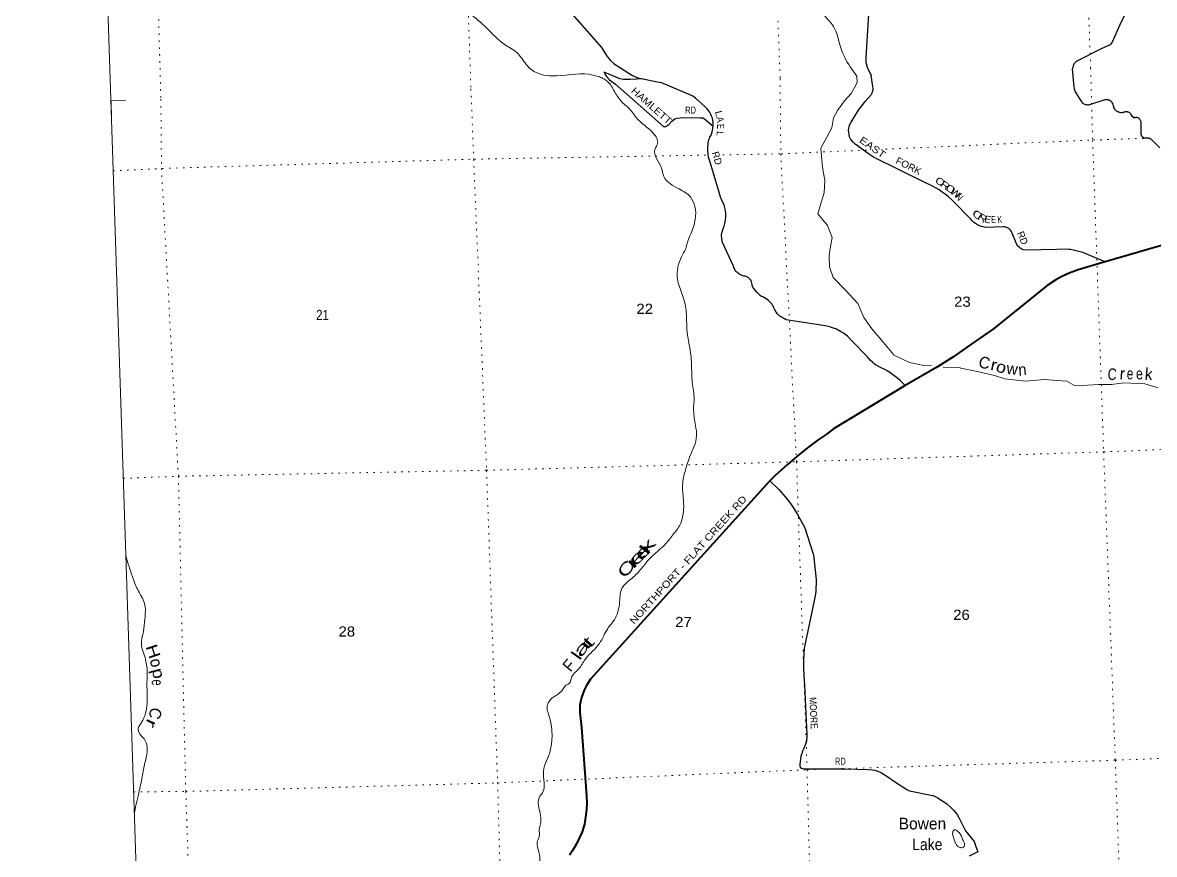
# Model space of a CAD drawing. Header units: feet. Extents: x 727543 to 978287, y 379550 to 572970.
# Drawn here: x 727553 to 747044, y 504603 to 518916 of the extents above; entities that cross this region are included whole.
import ezdxf
from ezdxf.enums import TextEntityAlignment as Align

# ---------------------------------------------------------------- set-up
doc = ezdxf.new("R2010")
doc.units = ezdxf.units.FT
doc.header["$LTSCALE"] = 80
doc.linetypes.add('DOTTED', pattern=[1.5, 0.3, -1.2])
for name, color, linetype, lineweight in [('26', 7, 'Continuous', 40), ('29', 7, 'Continuous', 25), ('39', 7, 'Continuous', 13), ('4', 7, 'Continuous', 13), ('7', 7, 'DOTTED', 13)]:
    doc.layers.add(name, color=color, linetype=linetype, lineweight=lineweight)
for name, color, linetype in [('27', 7, 'Continuous'), ('30', 7, 'Continuous'), ('41', 7, 'Continuous')]:
    doc.layers.add(name, color=color, linetype=linetype)

msp = doc.modelspace()

# ---------------------------------------------------------------- linework, layer by layer
at = {"layer": '26'}
for points in [[(748470.78, 515360.4), (748425.38, 515369.49), (748368.05, 515378.01), (748316.97, 515382.55), (748257.37, 515383.12), (748200.05, 515378.01), (748147.83, 515370.62), (748058.44, 515348.76), (747918.25, 515301.05), (746196.33, 514800.22)], [(746196.33, 514800.22), (745729.77, 514664.59), (745574.62, 514605.83), (745450.04, 514548.02), (745347.13, 514490.21), (745199.08, 514390.84), (744271.08, 513648.34), (743881.1, 513377.35), (743574.17, 513160.56), (743310.57, 512994.36), (742752.62, 512674.37)], [(742752.62, 512674.37), (741520.45, 511923.96), (741394.06, 511830.02), (741256.85, 511736.08), (741094.35, 511615.03), (740926.44, 511486.77), (740724.23, 511313.34), (740567.16, 511170.62), (740500.25, 511110.89), (740418.95, 511032.6)], [(740418.95, 511032.6), (737334.26, 507615.62), (737266.1, 507509.17), (737224.57, 507426.07), (737179.43, 507303.22), (737150.54, 507178.56), (737146.93, 507046.67), (737175.82, 506786.52), (737263.46, 505608.06), (737269.72, 505482.14), (737266.11, 505377.35), (737248.05, 505241.86), (737228.19, 505122.62), (737186.66, 504992.54), (737093.92, 504782.64), (737031.39, 504672.76), (736973.61, 504587.85)]]:
    msp.add_lwpolyline(points, dxfattribs=at)
at = {"layer": '29'}
for points in [[(740365.14, 524684.45), (740400.58, 524126.8), (740423.71, 524018.47), (740492.33, 523825.22), (740553.13, 523567.08), (740570.29, 523498.48), (741096.19, 522135.94), (741141.63, 521984.28), (741205.61, 521506.17), (741322.65, 521055.95), (741388.82, 520885.21), (741965.36, 519885.28), (742075.78, 519699.64), (742125.94, 519575.71), (742144.65, 519439.79), (742076.42, 518318.93), (742075.03, 518234.16), (742098.21, 518148.16), (742165.76, 518005.61)], [(746574.76, 519136.59), (746449.2, 518881.61), (746319.29, 518578.01), (746283.81, 518537), (746138.68, 518470.35), (745695.49, 518248.31), (745651.24, 518197.83), (745632.57, 518122.45)], [(737016.58, 519062.94), (737522.66, 518488.32), (737620.05, 518332.48), (737679.59, 518263.87), (737738.98, 518208.69), (737850.95, 518137.21), (738055.77, 518007.74), (738147.04, 517968.59), (738545.72, 517884.2)], [(746375.87, 517411.26), (746369.75, 517418.38), (746364.62, 517425.32), (746360.18, 517431.43), (746355.19, 517440.04), (746347.56, 517457.53), (746343.67, 517469.33), (746340.06, 517486.96), (746337.57, 517497.79), (746333.68, 517510), (746327.02, 517525.28), (746317.31, 517540.55), (746307.6, 517551.38), (746297.61, 517560.82), (746284.25, 517570.5), (746277.35, 517574.98), (746266.85, 517580.36), (746256.3, 517584.52), (746246.03, 517587.02), (746235.49, 517589.52), (746224.39, 517590.35), (746214.68, 517591.19), (746204.96, 517590.91), (746190.26, 517588.41), (746173.05, 517583.41), (745941.98, 517506.56), (745923.37, 517501.15), (745907.83, 517498.93), (745894.51, 517498.93), (745879.52, 517500.04), (745863.98, 517503.38), (745850.66, 517508.1), (745838.18, 517514.21), (745826.24, 517521.43), (745812.64, 517532.81), (745798.49, 517547.25), (745783.87, 517571.97), (745698.14, 517710.68), (745686.66, 517728.3), (745679.03, 517742.6), (745673.2, 517755.93), (745669.32, 517768.98), (745666.26, 517782.86), (745663.49, 517805.63), (745632.57, 518122.45)], [(738243.17, 517948.24), (738015.99, 517935.44), (737903.03, 517936.98), (737837.36, 517946.95), (737567.12, 518062.03)], [(737567.12, 518062.03), (737590.54, 518011.28), (737613.17, 517982.97), (737661.55, 517934.34), (737762.28, 517858.04)], [(746199.31, 514799.45), (745812.72, 514960.82), (745602.53, 515010.29), (745574, 515013.14), (745510.99, 515016.16), (745365.7, 515010.28), (744813.46, 514999.5), (744786.15, 515007.32), (744761.12, 515018.11), (744735.23, 515034.09), (744715.37, 515050.07), (744694.66, 515072.53), (744671.35, 515108.37), (744596.97, 515291.56), (744591.84, 515304.1), (744585.36, 515317.7), (744577.81, 515329.79), (744565.08, 515345.77), (744549.97, 515361.1), (744537.89, 515371.25), (744527.32, 515378.16), (744515.66, 515384.85), (744500.56, 515391.55), (744481.35, 515398.03), (744467.54, 515400.4), (744454.16, 515402.13), (744439.27, 515402.35), (744154.2, 515393.78), (744120.33, 515396.3), (744094, 515401.05), (744065.52, 515408.39), (744034.44, 515418.32), (743997.76, 515436.03), (743961.93, 515458.05), (743933.45, 515478.78), (743907.98, 515502.97), (743878.01, 515538.11), (743559.25, 515861.07), (743492.35, 515923.6), (743440.56, 515965.92), (743390.5, 516001.33), (743337.84, 516038.47), (743287.78, 516068.7), (743198.87, 516116.21), (743093.45, 516162.82), (742208.33, 516600.18), (742135.61, 516646.03), (741892.67, 516823.88), (741861.59, 516851.12), (741828.42, 516891.6), (741813.05, 516917.5), (741796.06, 516953.12), (741785.54, 516990.36), (741779.88, 517028.41), (741779.07, 517066.46), (741780.69, 517095.6), (741787.97, 517130.41), (741798.49, 517165.22), (741820.33, 517206.51), (741946.36, 517407.48), (742066.1, 517558.06), (742159.95, 517669.78), (742167.53, 517679.38), (742171.83, 517684.4), (742175.47, 517690.17), (742179.92, 517698.87), (742185.28, 517710.91), (742189.53, 517722.04), (742192.57, 517732.06), (742199.04, 517762.83), (742199.04, 517796.02), (742197.42, 517819.49), (742165.76, 518005.61)], [(737762.28, 517858.04), (738590.15, 517131.27), (738599.31, 517127.57), (738614.27, 517123.82), (738632.97, 517127.57), (738680.16, 517162.69), (738733.97, 517221.15), (738787.85, 517261.45), (738823.75, 517273.55), (738922.87, 517282.29), (739224.02, 517281.04), (739268.91, 517277.3), (739295.09, 517262.32), (739445.87, 517134.68)], [(739360.48, 516656.9), (739355.69, 516700.48), (739355.69, 516728.27), (739355.69, 516771.41), (739357.89, 516812.36), (739362.27, 516851.85), (739372.5, 516900.84), (739388.58, 516945.45), (739408.31, 516981.28), (739422.93, 517019.3), (739435.35, 517058.79), (739442.66, 517098.28), (739447.04, 517148), (739446.31, 517186.76), (739441.93, 517229.9), (739434.25, 517269.76), (739419.64, 517307.05), (739402.1, 517345.81), (739382.37, 517381.64), (739366.29, 517405.04), (739342.17, 517435.02), (739310.02, 517465), (739139.01, 517618.56), (739109.05, 517644.89), (739073.24, 517665.36), (738545.72, 517884.2)], [(747137.67, 516761.76), (746992.25, 516904.34), (746982.43, 516912.07), (746975.81, 516915.96), (746971.29, 516918.16), (746964.65, 516921.08), (746957.7, 516923.46), (746951.22, 516925.12), (746944.35, 516926.22), (746938.42, 516926.7), (746929.89, 516926.78), (746888.99, 516925.85), (746882.38, 516926.97), (746876.21, 516928.31), (746870.84, 516929.97), (746865.47, 516932.03), (746860.57, 516934.32), (746855.28, 516937.48), (746850.7, 516940.41), (746845.24, 516944.52), (746841.53, 516948.15), (746839.48, 516950.13), (746835.21, 516954.79), (746830, 516962.07), (746826.13, 516968.63), (746824.23, 516972.98), (746822.02, 516978.59), (746819.81, 516985.7), (746819.1, 516989.26), (746818.39, 516994.24), (746818.07, 516999.38), (746815.14, 517190.41), (746815.04, 517207.63), (746812.67, 517219.48), (746808.25, 517233.08), (746802.08, 517244.31), (746795.29, 517254.11), (746782.33, 517267.07), (746776.96, 517270.08), (746764.32, 517277.67), (746754.52, 517280.67), (746744.57, 517281.94), (746732.4, 517282.25), (746713.13, 517281.15), (746706.65, 517281.3), (746699.85, 517282.25), (746691.64, 517284.78), (746679.94, 517290.47), (746669.6, 517297.83), (746662.33, 517304.94), (746650.95, 517321.39), (746646.84, 517331.19), (746642.89, 517337.99), (746636.26, 517347), (746631.52, 517351.9), (746624.72, 517358.38), (746616.66, 517364.71), (746607.97, 517370.08), (746601.02, 517373.4), (746587.63, 517378.11), (746580.27, 517379.95), (746572.57, 517381.07), (746563.76, 517381.9), (746553.56, 517381.9), (746543.82, 517380.6), (746530, 517376.89), (746519.98, 517373.08), (746511.82, 517370.86), (746495.36, 517367.56), (746483.67, 517367.01), (746470.32, 517367.01), (746457.7, 517367.94), (746443.79, 517371.09), (746431.36, 517374.8), (746419.31, 517379.63), (746411.19, 517383.57), (746402.66, 517388.3), (746395.71, 517393.32), (746388.1, 517399.35), (746379.85, 517406.96), (746375.87, 517411.26)], [(742752.62, 512674.37), (742709.14, 512719.09), (742671.26, 512752.78), (742623.56, 512793.96), (742581.47, 512829.05), (742536.58, 512861.81), (742489.81, 512893.16), (742442.11, 512922.64), (742402.37, 512945.1), (742326.01, 512984.21), (742274, 513010.84), (742241.73, 513029.56), (742214.61, 513049.68), (742188.89, 513071.67), (742157.56, 513101.62), (742105.31, 513162.81), (741830.4, 513446.8), (741756.56, 513520.18), (741692.03, 513569.78), (741637.78, 513603.47), (741570.44, 513639.03), (741503.1, 513666.17), (741455.4, 513681.14), (741374.5, 513698.46), (740704.86, 513802.89), (740673.28, 513817.08), (740650.37, 513829.71), (740632.6, 513840.94), (740613.89, 513853.11), (740595.65, 513867.61), (740578.82, 513883.52), (740555.9, 513907.39), (740533.46, 513934.53), (740517.56, 513956.52), (740507.27, 513974.3), (740483.89, 514019.22), (740473.6, 514046.83), (740468.88, 514056.14), (740453.96, 514077.71), (740429.17, 514104.39), (740398.31, 514133.4), (740373.52, 514153.05), (740328.47, 514180.62), (740299.94, 514195.12), (740277.49, 514204.01), (740261.59, 514214.31), (740233.06, 514241.45), (740205, 514269.99), (740167.12, 514313.51), (740146.54, 514342.06), (740130.17, 514364.99), (740121.95, 514380.38), (740119.84, 514392.43), (740119.26, 514408.69), (740114.27, 514432.37), (740106.79, 514457.64), (740091.97, 514485.62), (740079.4, 514501.59), (740066.3, 514514.69), (740058.18, 514521.54), (740049.06, 514528.44), (740037.37, 514535.58), (740027.78, 514540.61), (740016.55, 514545.4), (740007.32, 514548.91), (739997.06, 514551.87), (739986.83, 514554.21), (739974.5, 514556.26), (739964.03, 514557.9), (739944.62, 514564.39), (739925.45, 514572.34), (739907.44, 514582.41), (739886.16, 514595.51), (739869.56, 514608.14), (739852.95, 514624.29), (739837.52, 514641.14), (739826.29, 514656.58), (739817.47, 514670.67), (739810.57, 514682.84), (739797.24, 514714.55), (739793.15, 514728.12), (739605.08, 515133.61), (739592.66, 515195.04), (739590.47, 515265.24), (739599.97, 515317.15), (739618.97, 515367.61), (739635.04, 515412.95), (739648.02, 515458.11), (739658.98, 515514.42), (739662.64, 515575.84), (739661.18, 515632.15), (739658.25, 515682.6), (739648.75, 515731.6), (739637.79, 515777.66), (739594.67, 515860.29), (739569.83, 515915.14), (739553.38, 515975.47), (739391.11, 516517.83), (739366.66, 516602.5), (739360.48, 516656.9)], [(740418.95, 511032.6), (740575.59, 510883.19), (740657.95, 510790.79), (740730.03, 510699.95), (740774.96, 510640.01), (740834.23, 510553.85), (740897.25, 510451.46), (741022.67, 510220.46), (741117.52, 509935.77), (741172.42, 509758.45), (741220.78, 509334.22), (741213.3, 509122.57), (741182.41, 508964.3), (741012.01, 508154.08), (741007.4, 508046.2), (741003.66, 507935.07), (741002.41, 507821.43), (741008.65, 507680.33), (741017.38, 507516.76), (741057.11, 506662.39), (741058.13, 506618.26), (741056.71, 506600.11), (741055.61, 506586.98), (741050.46, 506553.39), (741035.49, 506499.7), (741018.02, 506455.99), (740999.3, 506416.03), (740985.57, 506381.07), (740971.37, 506340.72), (740958.26, 506291.74), (740946.89, 506241), (740941.65, 506198.13), (740938.15, 506156.14), (740936.4, 506124.65), (740939.9, 506112.4), (740950.39, 506098.41), (740968.75, 506086.16), (741007.22, 506077.41), (741723.02, 506074.1), (742118.11, 506063.33), (742184.41, 506058.6), (742232.49, 506050.73), (742284.07, 506033.24), (742347.02, 506005.24), (742434.45, 505950.13), (742569.08, 505859.15), (742781.97, 505721.37), (742805.91, 505705.95), (742814.21, 505701.58), (742826.01, 505698.08), (743222.27, 505618.69), (743236.38, 505614.65), (743247.52, 505611.15), (743259.76, 505606.12), (743313.42, 505577.14), (743358, 505549.59), (743412.2, 505513.72), (743467.72, 505470.86), (743531.55, 505416.18), (743583.13, 505362.82), (743622.47, 505318.21), (743655.69, 505276.22), (743675.8, 505239.48), (743733.5, 505124.88), (743794.01, 505005.74), (743820.27, 504972.88), (743867.04, 504916.46), (743918.62, 504854.35), (743929.77, 504840.56), (743939.83, 504823.51), (743968.9, 504741.06), (744002.75, 504644.63), (743853.28, 504569.38)]]:
    msp.add_lwpolyline(points, dxfattribs=at)
msp.add_arc((746717.85, 517353.65), 73.84, 200.02369, 262.8288, dxfattribs=at)
at = {"layer": '39'}
for points in [[(743206.91, 513012.91), (743075.9, 513015.91), (742965.82, 513038.45), (742827.09, 513070.13), (742557.58, 513196.48), (742551.24, 513204.36), (742352.73, 513444.42), (742175.68, 513648.8), (742039.56, 513840.41), (741936.14, 514081.7), (741730.03, 514307.34), (741509.76, 514532.5), (741450.81, 514716.63), (741442.34, 514904.51), (741458.26, 515030.5), (741494.34, 515217.89), (741414.28, 515427.6), (741245.46, 515628.21), (741300.08, 515806.11), (741356.59, 515988.12), (741367.36, 516204.99), (741332.68, 516389.95), (741315, 516551.21), (741301.93, 516755.12), (741404.73, 516944.79), (741488.36, 517103.44), (741518.86, 517276.47), (741589.37, 517404.33), (741705.2, 517568.13), (741820.19, 517697.51), (741871.66, 517790.32), (741923.06, 517885.15), (741919.19, 517997.78)], [(747109.25, 512629.72), (746882.12, 512700.87), (746521.26, 512716.86), (746307.57, 512691.35), (746084.96, 512689.81), (745800.23, 512669.96), (745656.33, 512675.16), (745534.4, 512747.88), (745144.89, 512773.01), (744824.04, 512743.83), (744468.35, 512786.3), (744290.23, 512844.96), (743990.24, 512915.64), (743713.05, 512970.92), (743690.47, 512980.26), (743405.37, 512990.2)]]:
    msp.add_lwpolyline(points, dxfattribs=at)
for points in [[(741919.19, 517997.78), (741710.99, 518316.7), (741612.02, 518591.28), (741498.43, 518881.64), (741385.38, 519012.06), (741325.03, 519139.93), (741334.71, 519508.71), (741271.21, 519958.43), (741222.1, 520471.32), (741136.8, 521116.82), (741067.98, 521610.93), (740999.64, 521947.12), (740890.37, 522369.22), (740648.22, 522977.86), (740461.73, 523551.65), (740218.4, 524342.49), (740137.69, 524757.29), (740160.82, 525221.62), (740196.31, 525819.93), (740121.73, 526091.15), (740013.29, 526343.19), (739960.83, 526760.83), (739959.84, 526936.95), (739951.2, 527167.53), (739939.09, 527519.49), (739970.03, 527923.3), (739931.27, 528357.52), (739731.19, 528981.53), (739672.34, 529269.4), (739608.33, 529595.59), (739607.36, 530053.16), (739661, 530583.14), (739738.08, 530860.7), (739685.35, 531075.85), (739572.68, 531404.71), (739606.23, 531717.47), (739585.46, 531947.71), (739597.06, 532178.86), (739645.35, 532471.79), (739659.08, 532698.96), (739518.21, 532952.1), (739109.24, 533306.96), (738821.46, 533600.48), (738665.1, 533970.61), (738661.43, 534239.8), (738447.78, 534772.32), (738031.88, 535086.49), (737572.22, 535373.09), (737365.25, 535531.22), (737086.56, 535648.84), (736837.17, 535874.6), (736843.09, 536233.15), (736998.1, 536687.05), (737007.31, 537142.88), (736953.88, 537453.17), (736922.4, 537915.95), (736394.28, 538613.66), (735989.42, 538895.75), (735535.7, 539328.31), (735127.48, 539727.73), (734886.91, 540069.16), (734627.79, 540493.07), (734470.88, 540529.11), (734174.05, 540573.32), (734036.82, 540911.61), (734012.68, 541259.18), (733969.6, 541561.67), (733730.65, 541917.31), (733295.47, 542550.84), (732953.36, 542974.42), (732849.48, 543208.37), (732696.1, 543504.24)], [(728610.86, 531561.36), (728749.69, 531283.54), (728874.27, 530892.25), (729052.66, 530459.97), (729169.21, 529995.56), (729367.25, 529584.09), (729581.17, 529183.19), (729846.21, 528623.79), (730072.1, 528158.44), (730439.88, 527686.99), (730696.22, 527360.19), (730981.17, 527024.08), (731221.27, 526769.71), (731734.79, 526369.22), (732031.59, 526043.56), (732513.17, 525486.26), (732631.68, 525094.8), (732746.05, 524565.54), (732848.89, 524226.28), (733054.54, 523972.95), (733222.28, 523700.33), (733262.82, 523415.99), (733288.82, 522861.94), (733464.49, 522453.88), (733634.39, 521893.8), (733753.78, 521401.13), (733936.32, 521035.79), (734171.69, 520663.84), (734340.19, 520294.05), (734420.85, 519810.4), (734548.36, 519599.4), (734919.07, 519308.24), (735546.4, 518821.9), (735843.71, 518548.9), (736062.47, 518403.26), (736226.28, 518197.34), (736320.08, 518102.82), (736673.27, 517999.46), (737306.1, 518027.56), (737485.55, 517982.04), (737563.46, 517947.81), (737678.64, 517853.07)], [(738974.75, 515024.53), (739010.68, 515157.28), (739107.5, 515403.39), (739137.57, 515529.86), (739131.9, 515754.26), (739053.42, 515917.49), (738858.45, 516054.49), (738596.07, 516268.09), (738554.61, 516414.37), (738442.43, 516734.28), (738489.44, 516839.07), (738414.66, 517012.55), (738117.85, 517285.67), (737988.77, 517449.2), (737932.58, 517493.81), (737787.11, 517662.85), (737678.64, 517853.07)], [(736021.74, 500381.99), (736055.18, 500528.62), (736113.58, 500773.42), (736254.23, 500921.89), (736389.08, 501003.38), (736453.53, 501131.03), (736530.92, 501176.17), (736643.21, 501384.37), (736698.88, 501590.63), (736768.02, 501817.58), (736678.39, 501952.11), (736609.47, 502131.85), (736631.04, 502270.18), (736664.46, 502417), (736672.15, 502546.76), (736658.94, 502696.03), (736663.14, 502809.48), (736763.63, 502948.48), (736902.95, 503076.67), (736863.66, 503218.98), (736761.99, 503468.43), (736657.32, 503746.09), (736550.28, 503975.12), (736486.19, 504250.13), (736462.88, 504457.74), (736444.23, 504647.29), (736414.35, 504810.16), (736449.3, 504912.53), (736451.34, 505029.95), (736472.21, 505129.81), (736478.71, 505235.24), (736432.82, 505510.87), (736479.34, 505629.82), (736504.52, 505663.05), (736536.96, 505779.49), (736521.59, 505991.42), (736557.88, 506172.74), (736625.12, 506336.9), (736659.8, 506506.03), (736664.69, 506540.59), (736647.18, 506873.84), (736609.91, 507016.23), (736584.27, 507114.49), (736667.34, 507289.32), (736839.01, 507418.61), (736940.4, 507531.34), (736950.44, 507533.7), (737003.38, 507642.75), (737125.83, 507790.59), (737247.39, 507964.71), (737487.13, 508233.91), (737632.12, 508491.79), (737744.4, 508641.31), (737830.27, 508911.32), (737879.34, 509192.22), (738004.51, 509319.93), (738177.09, 509481.62), (738320.82, 509658.52), (738436.36, 509771.73), (738628.61, 509950.28), (738770.45, 510123.07), (738887.68, 510305.13), (738935.34, 510509.1), (738928.48, 510767.85), (738920.58, 510998.24), (738953.45, 511161.23), (739029.84, 511412.72), (739117.65, 511626.14), (739160.15, 511803.63), (739141.78, 511985.1), (739108.64, 512242.96), (739116.84, 512475.92), (739082.59, 512766.11), (739071.92, 513077.35), (739026.24, 513405.59), (739001.17, 513546.37), (738981.86, 513932.17), (738923.91, 514205.36), (738835.7, 514475.5), (738839.72, 514712.37), (738900.54, 514886.43), (738974.75, 515024.53)], [(729477.56, 505324.77), (729562.17, 505700.94), (729619.67, 505972.01), (729666.22, 506208.31), (729696.38, 506450.12), (729643, 506589.93), (729542.57, 506744.32), (729566.22, 506822.02), (729600.81, 506875.81), (729694.92, 507200.73), (729693.8, 507528.48), (729694.62, 507799.63), (729641.4, 508052.76), (729600.08, 508195), (729632.27, 508436.88), (729657.34, 508650.19), (729652.02, 508923.16), (729534.59, 509159.92), (729448.46, 509369.43), (729378.43, 509581.51), (729332.45, 509741.81), (729331.56, 509745.31)], [(750247.34, 509663.51), (750109.7, 509545.5), (750042.96, 509484.54), (749968.42, 509415.22), (749775.13, 509266.98), (749608.34, 509113.58), (749449.21, 508972.57), (749280.54, 508815.06), (749141.42, 508680.81), (748964.38, 508531.1), (748786.91, 508334.84), (748638.79, 508167.91), (748501.76, 507973.03), (748411.72, 507824.27), (748292.96, 507628), (748209.61, 507461.26), (748106.88, 507269.57), (747910.22, 506983.63), (747816.63, 506820.59), (747700.42, 506549.53), (747654.74, 506465.01), (747630.04, 506358.96), (747604.33, 506046.48), (747571.02, 505778.26), (747543.72, 505570.95), (747510.99, 505403.91), (747554.26, 505263.76), (747634.75, 505100.59), (747647.82, 504896.68), (747638.17, 504764.84), (747575.34, 504649.38), (747483.84, 504543.06), (747416.41, 504443.64), (747445.3, 504250.38), (747485.09, 504152.6), (747472.15, 503881.03), (747443.31, 503659.5), (747398.15, 503382.78), (747326.93, 503216.45), (747259.49, 503058.35), (747219.5, 502866.79), (747166.68, 502636.35), (747077.11, 502356.09), (746964.59, 502036.6), (746874.8, 501703.72), (746794.78, 501439.98), (746691.83, 501195.68), (746583.72, 500924.9), (746432.01, 500567.65), (746312.05, 500347.06), (746078.71, 500009.28), (745929.61, 499753.28), (745703.67, 499494.67), (745501.06, 499087.12), (745405.59, 498978.64), (745355.24, 498912.17), (745218.08, 498780.01), (745054.7, 498586.26), (744811.26, 498306.81), (744733.7, 498148.36), (744711.29, 497975.61), (744642.93, 497785.1), (744488.18, 497575.46), (744341.52, 497366.08), (744187.06, 497148.35), (744116.34, 497026.56), (744028.81, 496863.72), (743871.69, 496605.43), (743771.89, 496446.23), (743513.66, 496125.8), (743365.97, 496005.42), (743280.49, 495960.01), (743079.46, 495801.39), (742914.63, 495708.75), (742774, 495677.64), (742555.29, 495680.28), (742157.61, 495648.48), (741966.88, 495720.87), (741669.46, 495716.78), (741431.17, 495759.22), (741221.05, 495806.67), (741133.28, 495827.95), (741012.39, 495870.35), (740843.34, 495959.67), (740738.57, 496063.33), (740639.38, 496122.66), (740420.27, 496196.1), (740238.81, 496293.09), (739897.61, 496325.95), (739688.46, 496345.1), (739296.94, 496428.84)], [(743615.7, 504796.9), (743598.57, 504859.36), (743571.13, 504933.8), (743576.23, 504998.61), (743596.11, 505023.18), (743638.79, 505011.68), (743681.81, 504977.94), (743721.21, 504915.81), (743750.7, 504839.38), (743771.58, 504797.21), (743754.43, 504726.15), (743728.27, 504715.65), (743703.92, 504719.33), (743658.94, 504738.29), (743641.86, 504758.98), (743615.7, 504796.9)]]:
    msp.add_spline(points, degree=3, dxfattribs=at)
at = {"layer": '4'}
for p, q in [((729069.79, 517669.82), (729081.6, 517319.51)), ((729069.79, 517669.82), (729081.6, 517319.51)), ((729069.79, 517669.82), (729081.6, 517319.51)), ((729323.03, 517577.79), (729073.11, 517569.36)), ((729323.03, 517577.79), (729073.11, 517569.36)), ((729323.03, 517577.79), (729073.11, 517569.36))]:
    msp.add_line(p, q, dxfattribs=at)
msp.add_lwpolyline([(969937.84, 572954.67), (978041.59, 388968.11), (947496.78, 387643.8), (916945.33, 386361.5), (886396.97, 385118.33), (855846.95, 383920.08), (825295.31, 382766.75), (794742.09, 381652.54), (764187.38, 380580.36), (733631.22, 379550.22), (727552.54, 563611.91)], dxfattribs=at)
msp.add_lwpolyline([(969937.84, 572954.67), (978041.59, 388968.11), (947496.78, 387643.8), (916945.33, 386361.5), (886396.97, 385118.33), (855846.95, 383920.08), (825295.31, 382766.75), (794742.09, 381652.54), (764187.38, 380580.36), (733631.22, 379550.22), (727552.54, 563611.91)], dxfattribs=at)
at = {"layer": '7'}
for points in [[(740023.93, 532612.13), (740281.48, 527298.39), (740451.06, 521945.71), (740598.62, 517953.01)], [(734715.05, 532463.07), (734926.08, 527083.41), (735133.54, 521787.74), (735273.22, 517775)], [(729363.25, 532266.78), (729634.2, 526908.87), (729824, 521610.38), (729933.37, 517597.78)], [(745946.87, 518133.05), (745802.21, 522134.17), (745625.35, 527458.3), (745460.7, 530572.77)], [(745946.87, 518133.05), (745981.46, 516886.74), (746171.33, 511529.33), (746371.6, 506222.87), (746559.43, 500866.24)], [(740598.62, 517953.01), (740611, 516656.64), (740881.83, 511358.66), (741063.62, 506059.66), (741195.56, 500738.72), (741341.46, 495779.14)], [(735273.22, 517775), (735320.82, 516564.86), (735542.9, 511212.6), (735733.53, 505832.97), (735883.25, 500524.77), (735992.28, 497661.59)], [(729933.37, 517597.78), (729943.89, 516405.36), (730234.87, 511110.09), (730362.26, 505685.8), (730503.24, 501621.48)], [(742415.86, 516738.51), (745993.63, 516897.8), (746995.36, 516929.96)], [(729112.97, 516364.43), (729956.06, 516407.42), (735332.99, 516566.92), (739389.8, 516637.3)], [(739612.18, 516641.16), (740623.17, 516658.7), (742090.39, 516724.02)], [(729287.66, 511074.7), (730234.87, 511110.09), (735542.9, 511212.6), (740881.83, 511358.66), (746171.33, 511529.33), (751495.98, 511737.63), (753434.99, 511830.22)], [(729465.89, 505678.12), (730362.26, 505685.8), (735733.53, 505832.97), (741063.62, 506059.66), (746371.6, 506222.87), (747622.57, 506272.24)]]:
    msp.add_lwpolyline(points, dxfattribs=at)

# ---------------------------------------------------------------- texts
at = {"layer": '27', "width": 1.2}
msp.add_text('NORTHPORT - FLAT CREEK RD', height=120, rotation=47.926, dxfattribs=at).set_placement((738084.89, 508551.57))
at = {"layer": '30'}
for s, rotation, width, p in [('HAMLETT', 318.721, 1.15, (738345.07, 517441.02)), ('RD', 359.762, 0.8, (739056.27, 517351.74)), ('L', 283.84, 1.1, (739487.11, 517337.23)), ('A', 278.906, 0.9, (739507.04, 517239.11)), ('E', 271.079, 0.7, (739513.28, 517129.56)), ('L', 263.541, 0.9, (739506.15, 517012.9)), ('EAST', 324.793, 1.2, (742156.91, 516722.62)), ('FORK', 333.23, 1.05, (742784.42, 516397.12)), ('C', 329.148, 1.25, (743316.89, 516133.03)), ('R', 323.873, 1.4, (743407.89, 516067.25)), ('O', 324.805, 1.3, (743499.45, 516004.71)), ('W', 320.746, 1.25, (743584.48, 515935.63)), ('C', 312.46, 1.6, (743953.52, 515566.65)), ('R', 323.95, 1.4, (744048.87, 515506.37)), ('E', 1.722, 0.75, (744276.63, 515468.02)), ('K', 1.722, 0.65, (744382.44, 515469.35)), ('MOORE', 272.662, 0.9, (741114.93, 507034.1)), ('RD', 359.735, 0.8, (741635.91, 506146.32))]:
    msp.add_text(s, height=120, rotation=rotation, dxfattribs=dict(at, width=width)).set_placement(p, align=Align.CENTER)
for s, rotation, p in [('RD', 286.657, (739454.74, 516567.91)), ('N', 314.625, (743639.03, 515879.88)), ('E', 346.281, (744160.7, 515473.39)), ('RD', 292.098, (744719.89, 515189.04))]:
    msp.add_text(s, height=120, rotation=rotation, dxfattribs=at).set_placement(p, align=Align.CENTER)
at = {"layer": '41'}
for s, rotation, p in [('C', 346.742, (744095.62, 512967.86)), ('w', 353.191, (744584.74, 512862.71)), ('r', 356.309, (746486.42, 512776.86)), ('k', 355.396, (746939.7, 512769.6)), ('o', 283.027, (729757.79, 507879.43)), ('F', 49.904, (737037.74, 507792.58)), ('C', 254.101, (729742.59, 507054.78))]:
    msp.add_text(s, height=200, rotation=rotation, dxfattribs=at).set_placement(p, align=Align.CENTER)
for s, rotation, width, p in [('r', 346.742, 1.15, (744259.23, 512933.31)), ('o', 341.772, 1.15, (744378.88, 512895.31)), ('n', 5.197, 0.95, (744779.46, 512846.84)), ('C', 356.309, 0.8, (746311.36, 512766.58)), ('e', 357.93, 0.75, (746623.4, 512777.8)), ('e', 3.988, 0.8, (746793.01, 512776.22)), ('e', 48.537, 1.9, (738303.45, 509745.41)), ('k', 52.627, 1.95, (738393.27, 509841.98)), ('r', 46.456, 2.2, (738132.72, 509569.73)), ('e', 45.705, 2, (738207.36, 509649.04)), ('C', 51.759, 1.55, (738022.92, 509456.84)), ('H', 288.273, 1.25, (729706.59, 508064.47)), ('a', 49.969, 1.95, (737257.15, 508087.52)), ('t', 47.475, 1.9, (737369.35, 508189.51)), ('l', 55.157, 1.4, (737172.06, 507966.16)), ('p', 285.029, 1.2, (729795.03, 507693.72)), ('e', 270.239, 0.7, (729776.84, 507559.32)), ('r', 246.445, 1.45, (729679.23, 506894.32))]:
    msp.add_text(s, height=200, rotation=rotation, dxfattribs=dict(at, width=width)).set_placement(p, align=Align.CENTER)
msp.add_text('Bowen ', height=200, dxfattribs=at).set_placement((743087.04, 505032.41), align=Align.CENTER)
at = {"layer": '41', "width": 0.9}
msp.add_text('Lake', height=200, dxfattribs=at).set_placement((743133.62, 504675.65), align=Align.CENTER)
at = {"layer": '7'}
for s, width, p in [('23', 1.1, (743595.22, 514026.71)), ('22', 1.1, (738123.91, 513904.45)), ('21', 0.85, (732607.48, 513798.86)), ('26', 1.1, (743579.51, 508638.8)), ('27', 1.1, (738790.57, 508514.78)), ('28', 1.1, (732992.76, 508351.01))]:
    msp.add_text(s, height=175, dxfattribs=dict(at, width=width)).set_placement(p)

doc.saveas('drawing.dxf')
